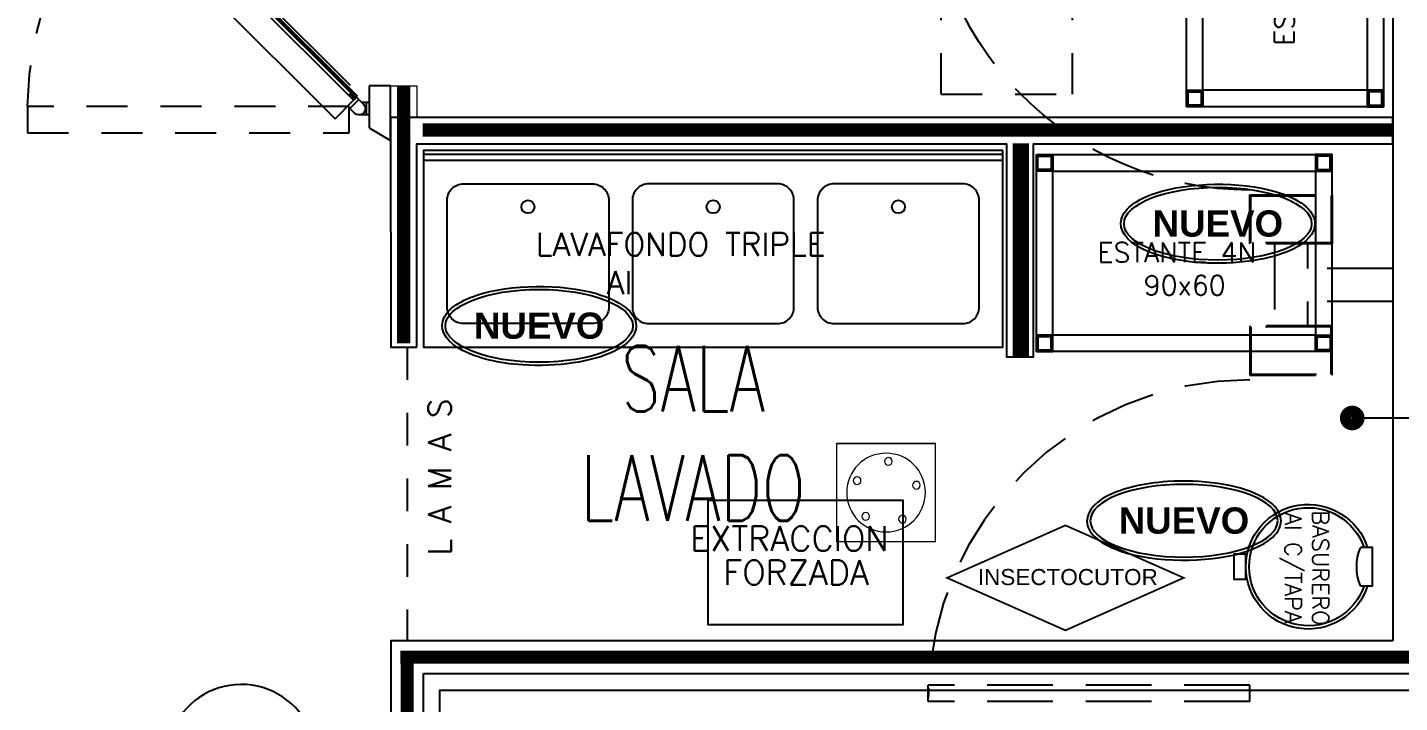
# Model space of a CAD drawing. Header units: millimetres. Extents: x 340 to 1003762, y 22 to 362022.
# Drawn here: x 381.102 to 385.281, y 84.684 to 86.743 of the extents above; entities that cross this region are included whole.
import ezdxf
from ezdxf.enums import TextEntityAlignment as Align
from ezdxf.xclip import XClip

# ---------------------------------------------------------------- set-up
doc = ezdxf.new("R2010")
doc.units = ezdxf.units.MM
doc.header["$XCLIPFRAME"] = 0
for name, pattern in [('LSBB_P_002 - PLANTA 1° NIVEL SALA DE VENTAS$0$000_ALTILLO PROPUESTA$0$HIDDEN', [0.375, 0.25, -0.125]), ('LSBB_P_002 - PLANTA 1° NIVEL SALA DE VENTAS$0$CONTINUOS', [0]), ('LSBB_P_002 - PLANTA 1° NIVEL SALA DE VENTAS$0$DASHED', [0.75, 0.5, -0.25]), ('LSBB_P_002 - PLANTA 1° NIVEL SALA DE VENTAS$0$HIDDEN', [0.375, 0.25, -0.125]), ('LSBB_P_002 - PLANTA 1° NIVEL SALA DE VENTAS$0$HIDDEN2', [0.1875, 0.125, -0.0625])]:
    doc.linetypes.add(name, pattern=pattern)
for name, color, linetype in [('LSBB_P_002 - PLANTA 1° NIVEL SALA DE VENTAS$0$A- TABIQUE TIPO SHAFT', 3, 'Continuous'), ('LSBB_P_002 - PLANTA 1° NIVEL SALA DE VENTAS$0$A-ACTIVOS NUEVOS', 20, 'Continuous'), ('LSBB_P_002 - PLANTA 1° NIVEL SALA DE VENTAS$0$A-Artefactos', 8, 'Continuous'), ('LSBB_P_002 - PLANTA 1° NIVEL SALA DE VENTAS$0$A-DEMOLICIONES', 30, 'LSBB_P_002 - PLANTA 1° NIVEL SALA DE VENTAS$0$DASHED'), ('LSBB_P_002 - PLANTA 1° NIVEL SALA DE VENTAS$0$A-Equipamiento acero inox', 8, 'Continuous'), ('LSBB_P_002 - PLANTA 1° NIVEL SALA DE VENTAS$0$A-EVAPORADOR', 8, 'Continuous'), ('LSBB_P_002 - PLANTA 1° NIVEL SALA DE VENTAS$0$A-INSECTOCUTOR', 1, 'Continuous'), ('LSBB_P_002 - PLANTA 1° NIVEL SALA DE VENTAS$0$A-MOBILIARIO', 8, 'Continuous'), ('LSBB_P_002 - PLANTA 1° NIVEL SALA DE VENTAS$0$A-PANEL CAMARA NUEVO', 10, 'LSBB_P_002 - PLANTA 1° NIVEL SALA DE VENTAS$0$CONTINUOS'), ('LSBB_P_002 - PLANTA 1° NIVEL SALA DE VENTAS$0$A-PILETAS NUEVAS', 8, 'Continuous'), ('LSBB_P_002 - PLANTA 1° NIVEL SALA DE VENTAS$0$A-PUERTAS NUEVAS', 10, 'Continuous'), ('LSBB_P_002 - PLANTA 1° NIVEL SALA DE VENTAS$0$A-SE CONSTRUYE RELLENO', 10, 'LSBB_P_002 - PLANTA 1° NIVEL SALA DE VENTAS$0$CONTINUOS'), ('LSBB_P_002 - PLANTA 1° NIVEL SALA DE VENTAS$0$A-Textos', 2, 'Continuous'), ('LSBB_P_002 - PLANTA 1° NIVEL SALA DE VENTAS$0$A-TRAS-EQPM', 8, 'Continuous'), ('LSBB_P_002 - PLANTA 1° NIVEL SALA DE VENTAS$0$LLAVES ECOLAB', 90, 'Continuous'), ('LSBB_P_002 - PLANTA 1° NIVEL SALA DE VENTAS$0$PUERTAS', 2, 'Continuous'), ('XREF', 7, 'Continuous')]:
    doc.layers.add(name, color=color, linetype=linetype)
doc.layers.add('LSBB_P_002 - PLANTA 1° NIVEL SALA DE VENTAS$0$A-Achurado', color=250, linetype='Continuous', lineweight=5)
doc.styles.add('LSBB_P_002 - PLANTA 1° NIVEL SALA DE VENTAS$0$ARIAL', font='')
doc.styles.add('LSBB_P_002 - PLANTA 1° NIVEL SALA DE VENTAS$0$ROMANS', font='romans')
doc.styles.add('LSBB_P_002 - PLANTA 1° NIVEL SALA DE VENTAS$0$ROMANS20', font='ROMANS8.SHX', dxfattribs={"width": 0.9, "height": 2})
doc.styles.add('LSBB_P_002 - PLANTA 1° NIVEL SALA DE VENTAS$0$SANSSERIF', font='sas_____.pfb')
doc.styles.get('LSBB_P_002 - PLANTA 1° NIVEL SALA DE VENTAS$0$ARIAL').set_extended_font_data('Arial', bold=True)

# ---------------------------------------------------------------- blocks, each defined once
blk = doc.blocks.new('LSBB_P_002 - PLANTA 1° NIVEL SALA DE VENTAS$0$LLAVE ECOLAB')
at = {"layer": 'LSBB_P_002 - PLANTA 1° NIVEL SALA DE VENTAS$0$LLAVES ECOLAB', "color": 8}
blk.add_lwpolyline([(-1.5014, 0.5435), (-1.5014, 1.4369), (-1.2086, 1.4369), (-1.2086, 0.5435)], close=True, dxfattribs=at)
for points in [[(-1.355, 0.5435), (-1.355, 0.2948)], [(-1.355, 0.5107), (-1.355, 0.2948)]]:
    blk.add_lwpolyline(points, dxfattribs=at)
at = {"layer": 'LSBB_P_002 - PLANTA 1° NIVEL SALA DE VENTAS$0$LLAVES ECOLAB', "color": 8, "const_width": 0.035}
blk.add_lwpolyline([(-1.375, 0.2948, 1), (-1.335, 0.2948, 1)], format="xyb", close=True, dxfattribs=at)
blk.add_lwpolyline([(-1.375, 0.2948, 1), (-1.335, 0.2948, 1)], format="xyb", close=True, dxfattribs=at)
at = {"layer": 'LSBB_P_002 - PLANTA 1° NIVEL SALA DE VENTAS$0$A-MOBILIARIO', "ltscale": 0.25, "insert": (-1.3522, 0.9916), "char_height": 0.06, "width": 1.146377, "attachment_point": 5, "rotation": 90, "style": 'LSBB_P_002 - PLANTA 1° NIVEL SALA DE VENTAS$0$ROMANS'}
blk.add_mtext('\\A1;ECOLAB\\P{\\H0.58333x;2 Llave Jardin 1/2" agua fria\\P1 Llave Jardin 1/2" a caliente}', dxfattribs=at)
blk = doc.blocks.new('LSBB_P_002 - PLANTA 1° NIVEL SALA DE VENTAS$0$A$C73AD46B8')
for p, q in [((0.5695, 0), (0.5695, 1.7641)), ((0.5875, 0), (0.5875, 1.7641))]:
    blk.add_line(p, q)
blk.add_lwpolyline([(0.6, 0), (0.6, 1.7641), (0, 1.7641), (0, 0), (0.6, 0)])
for points in [[(0.4977, 1.6424), (0.4977, 1.25, -0.414214), (0.4477, 1.2), (0.1218, 1.2, -0.414214), (0.0718, 1.25), (0.0718, 1.6424, -0.414214), (0.1218, 1.6924), (0.4477, 1.6924, -0.414214)], [(0.4977, 0.6859), (0.4977, 1.0782, 0.414214), (0.4477, 1.1282), (0.1218, 1.1282, 0.414214), (0.0718, 1.0782), (0.0718, 0.6859, 0.414214), (0.1218, 0.6359), (0.4477, 0.6359, 0.414214)], [(0.4977, 0.1218), (0.4977, 0.5141, 0.414214), (0.4477, 0.5641), (0.1218, 0.5641, 0.414214), (0.0718, 0.5141), (0.0718, 0.1218, 0.414214), (0.1218, 0.0718), (0.4477, 0.0718, 0.414214)]]:
    blk.add_lwpolyline(points, format="xyb", close=True)
for centre in [(0.4281, 1.4462), (0.4281, 0.8821), (0.4281, 0.3179)]:
    blk.add_circle(centre, 0.02)
at = {"insert": (0.3484, 2.2058), "char_height": 0.07, "width": 1.7605, "attachment_point": 1, "rotation": 270, "style": 'LSBB_P_002 - PLANTA 1° NIVEL SALA DE VENTAS$0$ROMANS'}
blk.add_mtext('\\pi0.78383;LAVAFONDO TRIPLE\\P\\pi0.42358;            AI', dxfattribs=at)
blk = doc.blocks.new('LSBB_P_002 - PLANTA 1° NIVEL SALA DE VENTAS$0$A$C185C2680')
h = blk.add_hatch(color=256)
h.paths.add_polyline_path([(0.005, -0.005), (0.045, -0.005), (0.045, -0.045), (0.005, -0.045)], flags=16)
h.paths.add_polyline_path([(0, 0), (0.05, 0), (0.05, -0.05), (0, -0.05)])
h = blk.add_hatch(color=256)
h.paths.add_polyline_path([(0.895, -0.005), (0.855, -0.005), (0.855, -0.045), (0.895, -0.045)], flags=16)
h.paths.add_polyline_path([(0.9, 0), (0.85, 0), (0.85, -0.05), (0.9, -0.05)])
h = blk.add_hatch(color=256)
h.paths.add_polyline_path([(0.005, -0.595), (0.045, -0.595), (0.045, -0.555), (0.005, -0.555)], flags=16)
h.paths.add_polyline_path([(0, -0.6), (0.05, -0.6), (0.05, -0.55), (0, -0.55)])
h = blk.add_hatch(color=256)
h.paths.add_polyline_path([(0.895, -0.595), (0.855, -0.595), (0.855, -0.555), (0.895, -0.555)], flags=16)
h.paths.add_polyline_path([(0.9, -0.6), (0.85, -0.6), (0.85, -0.55), (0.9, -0.55)])
for points in [[(0, 0), (0.9, 0), (0.9, -0.6), (0, -0.6)], [(0, 0), (0.05, 0), (0.05, -0.05), (0, -0.05)], [(0.9, 0), (0.85, 0), (0.85, -0.05), (0.9, -0.05)], [(0.005, -0.005), (0.045, -0.005), (0.045, -0.045), (0.005, -0.045)], [(0.895, -0.005), (0.855, -0.005), (0.855, -0.045), (0.895, -0.045)], [(0.05, -0.05), (0.85, -0.05), (0.85, -0.55), (0.05, -0.55)], [(0, -0.6), (0.05, -0.6), (0.05, -0.55), (0, -0.55)], [(0.005, -0.595), (0.045, -0.595), (0.045, -0.555), (0.005, -0.555)], [(0.9, -0.6), (0.85, -0.6), (0.85, -0.55), (0.9, -0.55)], [(0.895, -0.595), (0.855, -0.595), (0.855, -0.555), (0.895, -0.555)]]:
    blk.add_lwpolyline(points, close=True)
at = {"insert": (-0.1034, -0.4281), "char_height": 0.06, "width": 1.107419, "attachment_point": 7, "style": 'LSBB_P_002 - PLANTA 1° NIVEL SALA DE VENTAS$0$ARIAL'}
blk.add_mtext('\\A1;\\pi0.28942;{\\Fromans|c0;ESTANTE 4N \\P\\pi0.38942; 90x60}', dxfattribs=at)
blk = doc.blocks.new('LSBB_P_002 - PLANTA 1° NIVEL SALA DE VENTAS$0$A$C69995B83')
at = {"linetype": 'Continuous', "lineweight": 20}
for p, q in [((0, 0), (-0.3, 0)), ((-0.3, 0), (-0.3, -0.3)), ((0, -0.3), (0, 0)), ((-0.3, -0.3), (0, -0.3))]:
    blk.add_line(p, q, dxfattribs=at)
at = {"linetype": 'Continuous', "lineweight": 20, "const_width": 0.00333}
blk.add_lwpolyline([(-0.3, -0.3), (-0.3, 0), (0, 0), (0, -0.3)], close=True, dxfattribs=at)
at = {"linetype": 'Continuous', "lineweight": 20}
for centre, radius in [((-0.15, -0.15), 0.1199), ((-0.1863, -0.062), 0.0117), ((-0.0775, -0.0883), 0.0117), ((-0.2449, -0.1573), 0.0117), ((-0.2449, -0.1573), 0.0117), ((-0.0689, -0.1999), 0.0117), ((-0.1724, -0.2425), 0.0117)]:
    blk.add_circle(centre, radius, dxfattribs=at)
blk = doc.blocks.new('LSBB_P_002 - PLANTA 1° NIVEL SALA DE VENTAS$0$A$C529333AF')
at = {"layer": 'LSBB_P_002 - PLANTA 1° NIVEL SALA DE VENTAS$0$A-ACTIVOS NUEVOS', "extrusion": (0, 0, -1)}
blk.add_ellipse((0, 0), major_axis=(0.2855, 0), ratio=0.388575, dxfattribs=at)
at = {"layer": 'LSBB_P_002 - PLANTA 1° NIVEL SALA DE VENTAS$0$A-ACTIVOS NUEVOS'}
blk.add_open_spline([(0.2955, 0), (0.2955, -0.021), (0.2828, -0.0409), (0.2407, -0.0737), (0.2108, -0.0875), (0.0693, -0.1291), (-0.0893, -0.1272), (-0.2453, -0.0748), (-0.2842, -0.048), (-0.3027, 0.019), (-0.2777, 0.0523), (-0.188, 0.0987), (-0.1218, 0.1143), (0.0524, 0.1263), (0.163, 0.1102), (0.2698, 0.0572), (0.2955, 0.0303), (0.2955, 0)], degree=3, knots=[0, 0, 0, 0, 0.461791, 0.461791, 0.923583, 0.923583, 2.283227, 2.283227, 3.034626, 3.034626, 3.786024, 3.786024, 4.537423, 4.537423, 5.618495, 5.618495, 6.283185, 6.283185, 6.283185, 6.283185], dxfattribs=at)
at = {"layer": 'LSBB_P_002 - PLANTA 1° NIVEL SALA DE VENTAS$0$A-ACTIVOS NUEVOS', "insert": (0, 0), "char_height": 0.08, "attachment_point": 5, "style": 'LSBB_P_002 - PLANTA 1° NIVEL SALA DE VENTAS$0$ARIAL'}
blk.add_mtext_dynamic_manual_height_columns('NUEVO', width=0.536552, gutter_width=0.7, heights=[0], dxfattribs=at)
blk = doc.blocks.new('LSBB_P_002 - PLANTA 1° NIVEL SALA DE VENTAS$0$A$C0C504C7A')
at = {"const_width": 0.0089}
blk.add_lwpolyline([(0.0006, 0.5853), (0.2605, -0.0002), (0.0006, -0.5857), (-0.2594, -0.0002)], close=True, dxfattribs=at)
at = {"style": 'LSBB_P_002 - PLANTA 1° NIVEL SALA DE VENTAS$0$SANSSERIF'}
blk.add_text('INSECTOCUTOR', height=0.079689, rotation=270, dxfattribs=at).set_placement((-0.0352, -0.0121), align=Align.CENTER)
blk = doc.blocks.new('LSBB_P_002 - PLANTA 1° NIVEL SALA DE VENTAS$0$EVC5-302-22')
at = {"linetype": 'LSBB_P_002 - PLANTA 1° NIVEL SALA DE VENTAS$0$HIDDEN', "ltscale": 0.5}
for p, q in [((2.3, -0.1), (1.1, -0.1)), ((1.1, -0.5), (1.1, -0.1)), ((2.3, -0.5), (2.3, -0.1)), ((2.3, -0.5), (1.1, -0.5))]:
    blk.add_line(p, q, dxfattribs=at)
for p, q in [((1.7, -0.2188), (1.7, -0.1188)), ((1.75, -0.1688), (1.65, -0.1688)), ((1.7, -0.1688), (1.74, -0.1688)), ((1.4269, -0.7226), (1.4269, -0.6726)), ((1.9269, -0.7226), (1.9269, -0.6726)), ((1.4001, -0.7226), (1.4537, -0.7226)), ((1.4269, -0.8226), (1.4001, -0.7226)), ((1.4269, -0.8226), (1.4537, -0.7226)), ((1.9537, -0.7226), (1.9001, -0.7226)), ((1.9269, -0.8226), (1.9001, -0.7226)), ((1.9269, -0.8226), (1.9537, -0.7226))]:
    blk.add_line(p, q)
blk.add_circle((1.7, -0.1688), 0.025)
for centre, start, end in [((1.3584, -0.4738), 315.9581, 44.0419), ((1.8584, -0.4738), 315.9581, 44.0419), ((1.4954, -0.6063), 135.9581, 224.0419), ((1.9954, -0.6063), 135.9581, 224.0419)]:
    blk.add_arc(centre, 0.0953, start, end)
at = {"style": 'LSBB_P_002 - PLANTA 1° NIVEL SALA DE VENTAS$0$ROMANS20', "width": 0.55}
blk.add_text('EVAPORADOR', height=0.128, dxfattribs=at).set_placement((1.7009, -0.3034), align=Align.MIDDLE)
blk = doc.blocks.new('LSBB_P_002 - PLANTA 1° NIVEL SALA DE VENTAS$0$A$C51DB38BC')
at = {"ltscale": 10}
h = blk.add_hatch(color=256, dxfattribs=at)
h.paths.add_polyline_path([(0.5012, 0.623), (0.507, 0.6276), (0.5086, 0.6235)])
h.paths.add_polyline_path([(0.5616, 0.6673), (0.5592, 0.6602), (0.5556, 0.6628)])
for p, q in [((0.3011, 0.9458), (0.3577, 1.0023)), ((0.3577, 1.0023), (1.0507, 0.3094)), ((0.2908, 0.9323), (0.2908, 0.9323)), ((0.2909, 0.9318), (0.3579, 0.8648)), ((0.3042, 0.931), (0.2916, 0.9329)), ((0.3006, 0.9452), (0.2946, 0.9392)), ((0.2946, 0.9382), (0.2971, 0.9357)), ((0.3004, 0.9429), (0.2962, 0.9387)), ((0.2962, 0.9387), (0.2981, 0.9368)), ((0.2999, 0.9395), (0.2974, 0.9383)), ((0.2981, 0.9357), (0.2981, 0.9357)), ((0.2987, 0.9299), (0.3031, 0.9252)), ((0.3098, 0.9296), (0.2999, 0.9395)), ((0.3011, 0.9458), (0.9941, 0.2528)), ((0.3011, 0.9458), (0.9941, 0.2528)), ((0.3011, 0.9458), (0.9941, 0.2528)), ((0.3017, 0.9442), (0.3011, 0.9437)), ((0.3017, 0.9442), (0.3015, 0.944)), ((0.3017, 0.9452), (0.3017, 0.9452)), ((0.3031, 0.9252), (0.3607, 0.8676)), ((0.3059, 0.9279), (0.3059, 0.9279)), ((0.3084, 0.9244), (0.3059, 0.9269)), ((0.3059, 0.9269), (0.3629, 0.8698)), ((0.3089, 0.926), (0.307, 0.9279)), ((0.3086, 0.9271), (0.3098, 0.9296)), ((0.3131, 0.9302), (0.3089, 0.926)), ((0.3154, 0.9304), (0.3094, 0.9244)), ((0.3144, 0.9315), (0.3139, 0.9309)), ((0.3154, 0.9315), (0.3154, 0.9315)), ((0.3004, 0.8885), (0.3129, 0.876)), ((0.3048, 0.8841), (0.3144, 0.8938)), ((0.3117, 0.8998), (0.3523, 0.8592)), ((0.3144, 0.8938), (0.3507, 0.8575)), ((0.3129, 0.876), (0.341, 0.8479)), ((0.341, 0.8479), (0.37, 0.8769)), ((0.341, 0.8479), (0.3913, 0.7976)), ((0.37, 0.8769), (0.4203, 0.8266)), ((0.3872, 0.7996), (0.4392, 0.7279)), ((0.3913, 0.7976), (0.4203, 0.8266)), ((0.401, 0.8072), (0.4518, 0.7371)), ((0.4026, 0.8089), (0.9481, 0.2634)), ((0.9801, 0.2426), (0.4082, 0.8145)), ((0.9735, 0.2548), (0.411, 0.8173)), ((0.9752, 0.2576), (0.4133, 0.8195)), ((0.4534, 0.7383), (0.4375, 0.7268)), ((0.4375, 0.7268), (0.4924, 0.6511)), ((0.4534, 0.7383), (0.5082, 0.6626)), ((0.5082, 0.6626), (0.4924, 0.6511)), ((1.0507, 0.3094), (0.9941, 0.2528)), ((-0.0535, 0.205), (-0.0535, 0.2691)), ((-0.0535, 0.2691), (-0.0143, 0.2691)), ((-0.0143, 0.2691), (-0.0143, 0.248)), ((0.9787, 0.2671), (0.9727, 0.2611)), ((0.9727, 0.2601), (0.9752, 0.2576)), ((0.9782, 0.2503), (0.9735, 0.2548)), ((0.9785, 0.2648), (0.9743, 0.2606)), ((0.9743, 0.2606), (0.9762, 0.2586)), ((0.9754, 0.2603), (0.9779, 0.2615)), ((0.9762, 0.2576), (0.9762, 0.2576)), ((0.9779, 0.2615), (0.9878, 0.2516)), ((0.9798, 0.2661), (0.9792, 0.2655)), ((0.9793, 0.2559), (0.9813, 0.2433)), ((0.9798, 0.2671), (0.9798, 0.2671)), ((1.0124, 0.2711), (0.9849, 0.2436)), ((0.9878, 0.2516), (0.9866, 0.2491)), ((0.9913, 0.2521), (0.987, 0.2479)), ((0.9936, 0.2523), (0.9876, 0.2463)), ((1.0195, 0.2641), (0.9919, 0.2365)), ((0.9925, 0.2533), (0.992, 0.2528)), ((0.9925, 0.2533), (0.9923, 0.2532)), ((0.9936, 0.2533), (0.9936, 0.2533)), ((1.0195, 0.2641), (1.0124, 0.2711)), ((1.0333, 0.2503), (1.0195, 0.2641)), ((-0.0143, 0.248), (-0.0067, 0.248)), ((-0.0067, 0.248), (-0.0067, 0.205)), ((0.9806, 0.2425), (0.9806, 0.2425)), ((0.984, 0.2498), (0.984, 0.2498)), ((0.9865, 0.2463), (0.984, 0.2487)), ((0.9919, 0.2365), (0.9849, 0.2436)), ((0.987, 0.2479), (0.9851, 0.2498)), ((0.9919, 0.2365), (1.0057, 0.2227)), ((1, 0.2284), (1, 0.215)), ((1, 0.215), (1, 0.205)), ((1, 0.215), (1.039, 0.215)), ((1, 0.215), (1.039, 0.215)), ((1.039, 0.215), (1.039, 0.2345)), ((1.039, 0.205), (1.039, 0.215)), ((-0.078, 0.205), (-0.088, 0.14)), ((0.05, 0.205), (-0.078, 0.205)), ((0.05, 0.14), (0.05, 0.205)), ((0.95, 0.205), (1.078, 0.205)), ((0.95, 0.14), (0.95, 0.205)), ((1, 0.205), (1.039, 0.205)), ((1, 0.205), (1.039, 0.205)), ((1.078, 0.205), (1.117, 0.14)), ((0.05, 0.14), (-0.088, 0.14)), ((1.117, 0.14), (0.95, 0.14))]:
    blk.add_line(p, q)
for p, q in [((0.5012, 0.623), (0.507, 0.6276)), ((0.5086, 0.6235), (0.507, 0.6276)), ((0.5616, 0.6673), (0.5556, 0.6628)), ((0.5592, 0.6602), (0.5556, 0.6628)), ((0.5616, 0.6673), (0.5592, 0.6602)), ((0.5012, 0.623), (0.5086, 0.6235))]:
    blk.add_line(p, q, dxfattribs=at)
at = {"color": 8, "linetype": 'LSBB_P_002 - PLANTA 1° NIVEL SALA DE VENTAS$0$HIDDEN', "ltscale": 0.5, "elevation": 0}
blk.add_lwpolyline([(1.0931, 1.246), (1.0931, 0.266), (1.0131, 0.266), (1.0131, 1.246)], close=True, dxfattribs=at)
at = {"color": 8, "linetype": 'LSBB_P_002 - PLANTA 1° NIVEL SALA DE VENTAS$0$HIDDEN', "ltscale": 0.5}
blk.add_arc((1.0208, 0.2317), 1.0139, 90.4384, 175.5689, dxfattribs=at)
for centre, radius, start, end in [((0.2915, 0.9322), 0.00075, 80, 170.6608), ((0.2915, 0.9322), 0.00075, 170.6608, 260), ((0.2951, 0.9387), 0.00075, 135, 225), ((0.2976, 0.9362), 0.00075, 225, 315), ((0.2975, 0.938), 0.00025, 116.5651, 225), ((0.2976, 0.9362), 0.00075, 315, 45), ((0.3011, 0.9447), 0.00075, 45, 135), ((0.3011, 0.9447), 0.00075, 315, 45), ((0.3064, 0.9274), 0.00075, 135, 225), ((0.3064, 0.9274), 0.00075, 45, 135), ((0.3083, 0.9272), 0.00025, 225, 333.4349), ((0.3089, 0.9249), 0.00075, 225, 315), ((0.3149, 0.9309), 0.00075, 45, 135), ((0.3149, 0.9309), 0.00075, 315, 45), ((0.9732, 0.2606), 0.00075, 135, 225), ((0.9757, 0.2581), 0.00075, 225, 315), ((0.9757, 0.2581), 0.00075, 315, 45), ((0.9792, 0.2666), 0.00075, 45, 135), ((0.9792, 0.2666), 0.00075, 315, 45), ((0.993, 0.2528), 0.00075, 45, 135), ((0.993, 0.2528), 0.00075, 315, 45), ((0.9805, 0.2432), 0.00075, 190, 279.3392), ((0.9805, 0.2432), 0.00075, 279.3392, 10), ((0.9845, 0.2493), 0.00075, 135, 225), ((0.9845, 0.2493), 0.00075, 45, 135), ((0.987, 0.2468), 0.00075, 225, 315), ((1.0195, 0.2365), 0.0195, 225, 45), ((1.0195, 0.2345), 0.0195, 0, 2.9395), ((0.0476, 0.189), 0.0201, 276.9727, 0)]:
    blk.add_arc(centre, radius, start, end)
at = {"ltscale": 10}
blk.add_arc((0.4674, 0.7325), 0.1146, 290.711, 321.7284, dxfattribs=at)
for points in [[(0.3131, 0.9302), (0.3128, 0.9305), (0.3124, 0.9308), (0.3111, 0.9317), (0.3103, 0.9323), (0.3086, 0.9336), (0.3078, 0.9342), (0.3065, 0.9355), (0.3059, 0.9361), (0.3047, 0.9373), (0.3042, 0.9379), (0.3027, 0.9398), (0.3017, 0.9411), (0.3006, 0.9426), (0.3005, 0.9428), (0.3004, 0.9429)], [(0.9785, 0.2648), (0.9788, 0.2644), (0.9791, 0.2641), (0.98, 0.2628), (0.9806, 0.262), (0.9819, 0.2603), (0.9826, 0.2595), (0.9838, 0.2581), (0.9844, 0.2575), (0.9856, 0.2564), (0.9862, 0.2559), (0.9881, 0.2543), (0.9895, 0.2534), (0.9909, 0.2523), (0.9911, 0.2522), (0.9913, 0.2521)]]:
    blk.add_open_spline(points, degree=3, knots=[0.165357, 0.165357, 0.165357, 0.165357, 1.560415, 1.560415, 4.681244, 4.681244, 7.739395, 7.739395, 10.144269, 10.144269, 12.549143, 12.549143, 17.358892, 17.358892, 17.945413, 17.945413, 17.945413, 17.945413])
for points in [[(0.3139, 0.9309), (0.3068, 0.9366), (0.3011, 0.9437)], [(0.9792, 0.2655), (0.9849, 0.2585), (0.992, 0.2528)]]:
    blk.add_spline(points, degree=3)
blk = doc.blocks.new('LSBB_P_002 - PLANTA 1° NIVEL SALA DE VENTAS$0$Basurero a.inox con tapa')
at = {"layer": 'LSBB_P_002 - PLANTA 1° NIVEL SALA DE VENTAS$0$A-TRAS-EQPM'}
blk.add_lwpolyline([(36217.61, -6637.72), (36217.61, -6645.33), (36213.95, -6645.33), (36213.95, -6637.72)], close=True, dxfattribs=at)
blk.add_lwpolyline([(36252.54, -6635.72), (36256.2, -6635.72), (36256.2, -6647.33), (36252.54, -6647.33)], dxfattribs=at)
at = {"layer": 'LSBB_P_002 - PLANTA 1° NIVEL SALA DE VENTAS$0$A-TRAS-EQPM', "ltscale": 3}
for radius, start, end in [(19, 17.787, 342.213), (18, 18.8112, 341.1888)]:
    blk.add_arc((36236.61, -6641.52), radius, start, end, dxfattribs=at)
at = {"layer": 'LSBB_P_002 - PLANTA 1° NIVEL SALA DE VENTAS$0$A-TRAS-EQPM'}
blk.add_arc((36266.36, -6641.52), 14.99, 157.2212, 202.7788, dxfattribs=at)
blk = doc.blocks.new('LSBB_P_002 - PLANTA 1° NIVEL SALA DE VENTAS$0$BAS')
at = {"layer": 'LSBB_P_002 - PLANTA 1° NIVEL SALA DE VENTAS$0$A-TRAS-EQPM', "linetype": 'Continuous', "extrusion": (0, 0, -1), "xscale": 0.01, "yscale": 0.01, "zscale": -0.01}
blk.add_blockref('LSBB_P_002 - PLANTA 1° NIVEL SALA DE VENTAS$0$Basurero a.inox con tapa', (-813.2584, 115.2507), dxfattribs=at)
at = {"layer": 'LSBB_P_002 - PLANTA 1° NIVEL SALA DE VENTAS$0$A-MOBILIARIO', "ltscale": 0.25, "insert": (450.9047, 48.8395), "char_height": 0.05, "width": 1.146377, "attachment_point": 5, "rotation": 90, "style": 'LSBB_P_002 - PLANTA 1° NIVEL SALA DE VENTAS$0$ROMANS'}
blk.add_mtext('\\A1;BASURERO\\PAI C/TAPA', dxfattribs=at)
blk = doc.blocks.new('LSBB_P_002 - PLANTA 1° NIVEL SALA DE VENTAS$0$DEMOL')
at = {"layer": 'LSBB_P_002 - PLANTA 1° NIVEL SALA DE VENTAS$0$A-DEMOLICIONES', "linetype": 'LSBB_P_002 - PLANTA 1° NIVEL SALA DE VENTAS$0$000_ALTILLO PROPUESTA$0$HIDDEN', "ltscale": 0.8}
for p, q in [((1000.114, 300.9025), (1000.114, 301.0525)), ((1000.114, 301.0525), (1000.364, 301.0525)), ((1000.117, 300.9055), (1000.117, 301.0495)), ((1000.117, 301.0495), (1000.361, 301.0495)), ((1000.361, 301.0495), (1000.361, 300.9055)), ((1000.364, 301.0525), (1000.364, 300.9025)), ((1000.364, 300.9025), (1000.114, 300.9025)), ((1000.361, 300.9055), (1000.117, 300.9055)), ((1000.189, 300.9025), (1000.189, 300.6525)), ((1000.289, 300.9025), (1000.289, 300.8275)), ((1000.5495, 300.8275, 2), (1000.289, 300.8275)), ((1000.5495, 300.7275, 2), (1000.289, 300.7275)), ((1000.289, 300.7275), (1000.289, 300.6525)), ((1000.364, 300.6525), (1000.114, 300.6525)), ((1000.114, 300.6525), (1000.114, 300.5025)), ((1000.361, 300.6495), (1000.117, 300.6495)), ((1000.117, 300.6495), (1000.117, 300.5055)), ((1000.361, 300.5055), (1000.361, 300.6495)), ((1000.364, 300.5025), (1000.364, 300.6525)), ((1000.114, 300.5025), (1000.364, 300.5025)), ((1000.117, 300.5055), (1000.361, 300.5055)), ((1000.114, 299.5572), (999.134, 299.5572)), ((999.134, 299.5082), (999.134, 299.5572)), ((1000.114, 299.5082), (1000.114, 299.5572)), ((1000.114, 299.5082), (999.134, 299.5082))]:
    blk.add_line(p, q, dxfattribs=at)
at = {"layer": 'LSBB_P_002 - PLANTA 1° NIVEL SALA DE VENTAS$0$A-DEMOLICIONES', "linetype": 'LSBB_P_002 - PLANTA 1° NIVEL SALA DE VENTAS$0$000_ALTILLO PROPUESTA$0$HIDDEN', "ltscale": 0.8, "extrusion": (0, 0, -1)}
blk.add_ellipse((1000.114, 302.0468), major_axis=(-0.693, 0.693), ratio=1, start_param=3.926991, end_param=5.52758, dxfattribs=at)
at = {"layer": 'LSBB_P_002 - PLANTA 1° NIVEL SALA DE VENTAS$0$A-DEMOLICIONES', "linetype": 'LSBB_P_002 - PLANTA 1° NIVEL SALA DE VENTAS$0$000_ALTILLO PROPUESTA$0$HIDDEN', "ltscale": 0.8}
blk.add_ellipse((1000.114, 299.5082), major_axis=(0.693, 0.693), ratio=1, start_param=0.785398, end_param=2.344908, dxfattribs=at)
blk = doc.blocks.new('LSBB_P_002 - PLANTA 1° NIVEL SALA DE VENTAS', base_point=(223.5696, 14.2202))
at = {"layer": 'LSBB_P_002 - PLANTA 1° NIVEL SALA DE VENTAS$0$A- TABIQUE TIPO SHAFT'}
blk.add_lwpolyline([(797.5971, 298.5203), (797.6471, 298.5203), (797.6471, 299.5427), (797.6471, 299.5427), (802.7895, 299.5427), (802.8395, 299.5427), (802.8395, 303.023)], dxfattribs=at)
at = {"layer": 'LSBB_P_002 - PLANTA 1° NIVEL SALA DE VENTAS$0$A-Achurado', "color": 1}
blk.add_lwpolyline([(797.4971, 301.2846), (797.4971, 301.3846), (797.5771, 301.3846), (797.5771, 301.2878)], dxfattribs=at)
at = {"layer": 'LSBB_P_002 - PLANTA 1° NIVEL SALA DE VENTAS$0$A-ACTIVOS NUEVOS'}
for centre in [(800.0161, 300.9642), (797.9492, 300.6529)]:
    blk.add_ellipse(centre, major_axis=(0.2855, 0), ratio=0.388575, dxfattribs=at)
for points in [[(800.3116, 300.9642), (800.3116, 300.9853), (800.2989, 301.0051), (800.2568, 301.038), (800.227, 301.0518), (800.0854, 301.0934), (799.9269, 301.0914), (799.7708, 301.039), (799.7319, 301.0122), (799.7134, 300.9453), (799.7385, 300.9119), (799.8282, 300.8655), (799.8943, 300.8499), (800.0685, 300.838), (800.1792, 300.8541), (800.2859, 300.907), (800.3116, 300.934), (800.3116, 300.9642)], [(798.2446, 300.6529), (798.2446, 300.6739), (798.232, 300.6938), (798.1898, 300.7266), (798.16, 300.7404), (798.0185, 300.782), (797.8599, 300.7801), (797.7038, 300.7277), (797.6649, 300.7009), (797.6464, 300.6339), (797.6715, 300.6006), (797.7612, 300.5542), (797.8274, 300.5386), (798.0015, 300.5266), (798.1122, 300.5427), (798.219, 300.5957), (798.2446, 300.6226), (798.2446, 300.6529)]]:
    blk.add_open_spline(points, degree=3, knots=[0, 0, 0, 0, 0.461791, 0.461791, 0.923583, 0.923583, 2.283227, 2.283227, 3.034626, 3.034626, 3.786024, 3.786024, 4.537423, 4.537423, 5.618495, 5.618495, 6.283185, 6.283185, 6.283185, 6.283185], dxfattribs=at)
at = {"layer": 'LSBB_P_002 - PLANTA 1° NIVEL SALA DE VENTAS$0$A-Equipamiento acero inox'}
blk.add_lwpolyline([(798.4644, 300.1218), (799.0566, 300.1218), (799.0566, 299.7411), (798.4644, 299.7411)], close=True, dxfattribs=at)
blk.add_arc((797.0423, 299.3322), 0.2275, 22.6199, 158.1656, dxfattribs=at)
at = {"layer": 'LSBB_P_002 - PLANTA 1° NIVEL SALA DE VENTAS$0$A-PANEL CAMARA NUEVO', "elevation": 2}
for points in [[(800.5495, 303.043), (800.5495, 299.6927)], [(800.5495, 299.6927), (797.4972, 299.6927), (797.4972, 299.5927)], [(797.5972, 299.5927), (802.7895, 299.5927), (802.7895, 299.6927), (802.7895, 299.6927)]]:
    blk.add_lwpolyline(points, dxfattribs=at)
at = {"layer": 'LSBB_P_002 - PLANTA 1° NIVEL SALA DE VENTAS$0$A-PANEL CAMARA NUEVO'}
for points in [[(799.4539, 301.2078), (800.5495, 301.2078), (800.5495, 301.2878), (797.4971, 301.2878), (797.4972, 300.5878), (797.5772, 300.5878)], [(797.5772, 300.5878), (797.5772, 301.2078), (799.3739, 301.2078)], [(799.4539, 301.2078), (799.4539, 300.5578), (799.3739, 300.5578), (799.3739, 301.2078)], [(797.4972, 299.6927), (797.4971, 298.5203), (797.5971, 298.5203), (797.5972, 299.5927)]]:
    blk.add_lwpolyline(points, dxfattribs=at)
at = {"layer": 'LSBB_P_002 - PLANTA 1° NIVEL SALA DE VENTAS$0$A-SE CONSTRUYE RELLENO'}
for points, const_width in [([(797.5367, 301.3846), (797.5367, 300.5997)], 0.04), ([(800.5495, 301.2497), (797.5944, 301.2497)], 0.04), ([(799.4159, 300.5588), (799.4159, 301.2088)], 0.05), ([(797.5471, 299.6565), (797.5471, 298.5203)], 0.04)]:
    blk.add_lwpolyline(points, dxfattribs=dict(at, const_width=const_width))
at = {"layer": 'LSBB_P_002 - PLANTA 1° NIVEL SALA DE VENTAS$0$A-SE CONSTRUYE RELLENO', "const_width": 0.04, "elevation": 2}
blk.add_lwpolyline([(802.7895, 299.6427), (797.5267, 299.6427)], dxfattribs=at)
at = {"layer": 'LSBB_P_002 - PLANTA 1° NIVEL SALA DE VENTAS$0$PUERTAS', "linetype": 'LSBB_P_002 - PLANTA 1° NIVEL SALA DE VENTAS$0$HIDDEN2', "ltscale": 0.8}
blk.add_line((797.5472, 300.5878), (797.5472, 299.6927, 2), dxfattribs=at)
at = {"layer": 'LSBB_P_002 - PLANTA 1° NIVEL SALA DE VENTAS$0$A-ACTIVOS NUEVOS'}
blk.add_blockref('LSBB_P_002 - PLANTA 1° NIVEL SALA DE VENTAS$0$A$C529333AF', (799.913, 300.0588), dxfattribs=at)
at = {"layer": 'LSBB_P_002 - PLANTA 1° NIVEL SALA DE VENTAS$0$A-Artefactos', "rotation": 90.00000000000001}
blk.add_blockref('LSBB_P_002 - PLANTA 1° NIVEL SALA DE VENTAS$0$A$C73AD46B8', (799.3613, 300.5878), dxfattribs=at)
at = {"layer": 'LSBB_P_002 - PLANTA 1° NIVEL SALA DE VENTAS$0$A-DEMOLICIONES'}
blk.add_blockref('LSBB_P_002 - PLANTA 1° NIVEL SALA DE VENTAS$0$DEMOL', (-200, 0), dxfattribs=at)
at = {"layer": 'LSBB_P_002 - PLANTA 1° NIVEL SALA DE VENTAS$0$A-Equipamiento acero inox', "rotation": 90}
blk.add_blockref('LSBB_P_002 - PLANTA 1° NIVEL SALA DE VENTAS$0$A$C185C2680', (799.9208, 301.3208), dxfattribs=at)
at = {"layer": 'LSBB_P_002 - PLANTA 1° NIVEL SALA DE VENTAS$0$A-Equipamiento acero inox'}
blk.add_blockref('LSBB_P_002 - PLANTA 1° NIVEL SALA DE VENTAS$0$A$C185C2680', (799.4634, 301.1747), dxfattribs=at)
at = {"layer": 'LSBB_P_002 - PLANTA 1° NIVEL SALA DE VENTAS$0$A-Equipamiento acero inox', "color": 0, "rotation": 180}
blk.add_blockref('LSBB_P_002 - PLANTA 1° NIVEL SALA DE VENTAS$0$BAS', (1251.1836, 348.7541), dxfattribs=at)
at = {"layer": 'LSBB_P_002 - PLANTA 1° NIVEL SALA DE VENTAS$0$A-EVAPORADOR', "rotation": 270}
blk.add_blockref('LSBB_P_002 - PLANTA 1° NIVEL SALA DE VENTAS$0$EVC5-302-22', (799.6738, 303.6593), dxfattribs=at)
at = {"layer": 'LSBB_P_002 - PLANTA 1° NIVEL SALA DE VENTAS$0$A-INSECTOCUTOR', "color": 1, "xscale": 0.6154695185053047, "yscale": 0.6154695185053047, "zscale": 0.6154695185053047, "rotation": 90}
blk.add_blockref('LSBB_P_002 - PLANTA 1° NIVEL SALA DE VENTAS$0$A$C0C504C7A', (799.5518, 299.8843), dxfattribs=at)
at = {"layer": 'LSBB_P_002 - PLANTA 1° NIVEL SALA DE VENTAS$0$A-PILETAS NUEVAS', "xscale": -1, "rotation": 90}
blk.add_blockref('LSBB_P_002 - PLANTA 1° NIVEL SALA DE VENTAS$0$A$C69995B83', (798.8557, 299.9947), dxfattribs=at)
at = {"layer": 'LSBB_P_002 - PLANTA 1° NIVEL SALA DE VENTAS$0$A-PUERTAS NUEVAS', "xscale": -1, "rotation": 89.99996597266825}
blk.add_blockref('LSBB_P_002 - PLANTA 1° NIVEL SALA DE VENTAS$0$A$C51DB38BC', (797.6371, 302.3346), dxfattribs=at)
at = {"layer": 'LSBB_P_002 - PLANTA 1° NIVEL SALA DE VENTAS$0$LLAVES ECOLAB', "rotation": 270}
blk.add_blockref('LSBB_P_002 - PLANTA 1° NIVEL SALA DE VENTAS$0$LLAVE ECOLAB', (800.1306, 299.0169), dxfattribs=at)
at = {"layer": 'LSBB_P_002 - PLANTA 1° NIVEL SALA DE VENTAS$0$A-ACTIVOS NUEVOS', "char_height": 0.08, "attachment_point": 5, "style": 'LSBB_P_002 - PLANTA 1° NIVEL SALA DE VENTAS$0$ARIAL'}
for insert in [(800.0161, 300.9642), (797.9492, 300.6529)]:
    blk.add_mtext_dynamic_manual_height_columns('NUEVO', width=0.536552, gutter_width=0.7, heights=[0], dxfattribs=dict(at, insert=insert))
at = {"layer": 'LSBB_P_002 - PLANTA 1° NIVEL SALA DE VENTAS$0$A-Equipamiento acero inox', "style": 'LSBB_P_002 - PLANTA 1° NIVEL SALA DE VENTAS$0$ROMANS'}
for s, p in [('EXTRACCION', (798.4092, 299.9668)), ('FORZADA', (798.5103, 299.8635))]:
    blk.add_text(s, height=0.075, dxfattribs=at).set_placement(p)
at = {"layer": 'LSBB_P_002 - PLANTA 1° NIVEL SALA DE VENTAS$0$A-Textos', "insert": (798.418, 300.5921), "char_height": 0.2, "width": 3.652653, "attachment_point": 2, "style": 'LSBB_P_002 - PLANTA 1° NIVEL SALA DE VENTAS$0$ROMANS'}
blk.add_mtext('{\\W0.7;SALA \\PLAVADO}', dxfattribs=at)
at = {"layer": 'LSBB_P_002 - PLANTA 1° NIVEL SALA DE VENTAS$0$PUERTAS', "color": 4, "style": 'LSBB_P_002 - PLANTA 1° NIVEL SALA DE VENTAS$0$ROMANS'}
blk.add_text('L A M A S', height=0.0693, rotation=90, dxfattribs=at).set_placement((797.6811, 300.1922, -1.4044), align=Align.CENTER)

msp = doc.modelspace()

# ---------------------------------------------------------------- block references
at = {"layer": 'XREF'}
ref = msp.add_blockref('LSBB_P_002 - PLANTA 1° NIVEL SALA DE VENTAS', (-191.719, -200.5998), dxfattribs=at)
XClip(ref).set_block_clipping_path([(755.454857474, 236.6800249606), (887.3150098981, 333.6713636781)])

doc.saveas('drawing.dxf')
